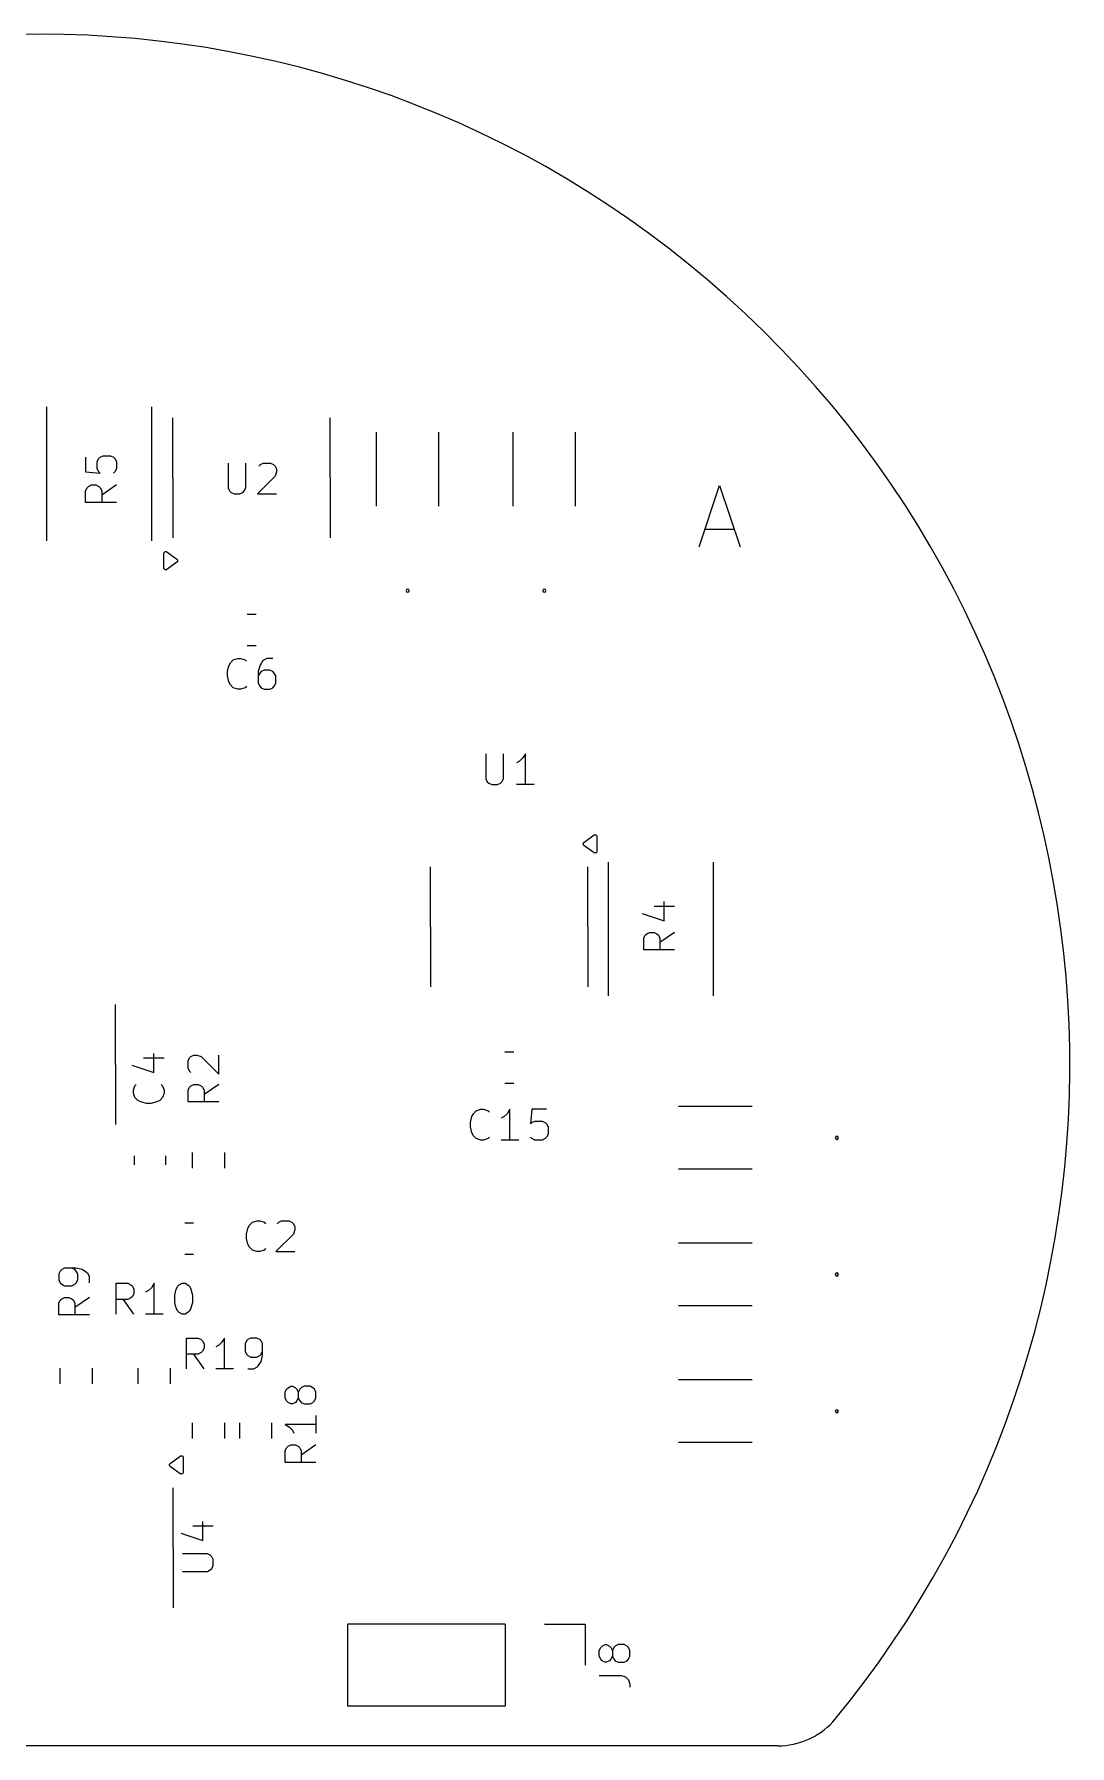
# Model space of a CAD drawing. Extents: x 116 to 183, y -93.2 to -37.6.
# Drawn here: x 149.3 to 183, y -93.2 to -37.6 of the extents above; entities that cross this region are included whole.
import ezdxf

# ---------------------------------------------------------------- set-up
doc = ezdxf.new("R2010")
doc.units = 0
doc.layers.add('BLACK', color=7, linetype='CONTINUOUS')

msp = doc.modelspace()

# ---------------------------------------------------------------- linework, layer by layer
at = {"layer": 'BLACK', "linetype": 'CONTINUOUS'}
for p, q in [((149.674, -49.696186), (149.674, -54.050314)), ((153.094, -49.696186), (153.094, -54.050314)), ((153.79224, -52.00025), (153.79224, -50.05025)), ((158.91224, -52.00025), (158.91224, -50.05025)), ((160.41724, -52.92325), (160.41724, -50.52325)), ((162.44724, -52.92325), (162.44724, -50.52325)), ((164.86224, -52.92325), (164.86224, -50.52325)), ((166.89224, -52.92325), (166.89224, -50.52325)), ((150.950579, -51.331904), (150.950579, -51.808094)), ((151.331531, -51.474761), (151.37915, -51.379523)), ((151.331531, -51.712856), (151.331531, -51.474761)), ((151.37915, -51.808094), (151.331531, -51.712856)), ((151.37915, -51.379523), (151.426769, -51.331904)), ((151.426769, -51.331904), (151.522007, -51.284285)), ((151.522007, -51.284285), (151.760102, -51.284285)), ((151.760102, -51.284285), (151.85534, -51.331904)), ((151.85534, -51.331904), (151.90296, -51.379523)), ((151.90296, -51.379523), (151.950579, -51.474761)), ((151.950579, -51.712856), (151.90296, -51.808094)), ((151.950579, -51.474761), (151.950579, -51.712856)), ((155.590335, -51.524819), (155.590335, -52.334342)), ((156.161763, -52.334342), (156.161763, -51.524819)), ((156.590335, -51.620057), (156.637954, -51.572438)), ((156.637954, -51.572438), (156.733192, -51.524819)), ((156.733192, -51.524819), (156.971287, -51.524819)), ((156.971287, -51.524819), (157.066525, -51.572438)), ((157.066525, -51.572438), (157.114144, -51.620057)), ((157.114144, -51.620057), (157.161763, -51.715295)), ((157.161763, -51.715295), (157.161763, -51.810533)), ((150.950579, -51.808094), (151.426769, -51.855713)), ((150.998198, -52.331904), (151.045817, -52.284285)), ((151.045817, -52.284285), (151.141055, -52.236666)), ((151.141055, -52.236666), (151.283912, -52.236666)), ((151.283912, -52.236666), (151.37915, -52.284285)), ((151.426769, -51.855713), (151.37915, -51.808094)), ((151.37915, -52.284285), (151.426769, -52.331904)), ((151.950579, -52.236666), (151.474388, -52.569999)), ((151.90296, -51.808094), (151.85534, -51.855713)), ((153.79224, -52.00025), (153.79224, -53.95025)), ((157.114144, -51.95339), (156.542716, -52.524819)), ((157.161763, -51.810533), (157.114144, -51.95339)), ((158.91224, -52.00025), (158.91224, -53.95025)), ((170.910333, -54.249638), (171.576999, -52.249638)), ((171.576999, -52.249638), (172.243666, -54.249638)), ((150.950579, -52.427142), (150.998198, -52.331904)), ((150.950579, -52.808094), (150.950579, -52.427142)), ((151.950579, -52.808094), (150.950579, -52.808094)), ((151.426769, -52.331904), (151.474388, -52.427142)), ((151.474388, -52.427142), (151.474388, -52.808094)), ((155.590335, -52.334342), (155.637954, -52.42958)), ((155.637954, -52.42958), (155.685573, -52.4772)), ((155.685573, -52.4772), (155.780811, -52.524819)), ((155.780811, -52.524819), (155.971287, -52.524819)), ((155.971287, -52.524819), (156.066525, -52.4772)), ((156.066525, -52.4772), (156.114144, -52.42958)), ((156.114144, -52.42958), (156.161763, -52.334342)), ((156.542716, -52.524819), (157.161763, -52.524819)), ((171.100809, -53.678209), (172.05319, -53.678209)), ((153.49724, -54.46025), (153.499402, -54.449375)), ((153.49724, -54.94025), (153.49724, -54.46025)), ((153.498904, -54.446215), (153.500456, -54.44408)), ((153.499402, -54.449375), (153.498904, -54.446215)), ((153.500456, -54.44408), (153.501807, -54.437289)), ((153.501807, -54.437289), (153.514964, -54.424131)), ((153.514964, -54.424131), (153.525914, -54.409076)), ((153.525914, -54.409076), (153.530789, -54.408306)), ((153.530789, -54.408306), (153.534279, -54.404817)), ((153.534279, -54.404817), (153.552889, -54.404817)), ((153.552889, -54.404817), (153.571275, -54.401914)), ((153.571275, -54.401914), (153.577564, -54.404817)), ((153.577564, -54.404817), (153.580201, -54.404817)), ((153.580201, -54.404817), (153.582462, -54.407078)), ((153.582462, -54.407078), (153.59253, -54.411726)), ((153.59253, -54.411726), (153.92253, -54.651726)), ((153.499402, -54.951124), (153.49724, -54.94025)), ((153.498904, -54.954285), (153.499402, -54.951124)), ((153.500456, -54.956419), (153.498904, -54.954285)), ((153.501807, -54.963211), (153.500456, -54.956419)), ((153.514964, -54.976368), (153.501807, -54.963211)), ((153.525914, -54.991424), (153.514964, -54.976368)), ((153.530789, -54.992193), (153.525914, -54.991424)), ((153.534279, -54.995683), (153.530789, -54.992193)), ((153.552889, -54.995683), (153.534279, -54.995683)), ((153.571275, -54.998586), (153.552889, -54.995683)), ((153.577564, -54.995683), (153.571275, -54.998586)), ((153.580201, -54.995683), (153.577564, -54.995683)), ((153.582462, -54.993421), (153.580201, -54.995683)), ((153.59253, -54.988774), (153.582462, -54.993421)), ((153.92253, -54.748774), (153.59253, -54.988774)), ((153.92253, -54.651726), (153.938413, -54.668924)), ((153.938413, -54.731576), (153.92253, -54.748774)), ((153.938413, -54.668924), (153.939914, -54.67843)), ((153.939914, -54.722069), (153.938413, -54.731576)), ((153.939914, -54.67843), (153.945576, -54.686215)), ((153.945576, -54.714285), (153.939914, -54.722069)), ((153.945576, -54.686215), (153.943359, -54.70025)), ((153.943359, -54.70025), (153.945576, -54.714285)), ((156.498507, -56.44325), (156.205973, -56.44325)), ((155.757002, -57.922438), (155.899859, -57.874819)), ((155.899859, -57.874819), (155.995097, -57.874819)), ((155.995097, -57.874819), (156.137954, -57.922438)), ((156.498507, -57.46325), (156.205973, -57.46325)), ((156.85224, -57.874819), (156.757002, -57.922438)), ((157.042716, -57.874819), (156.85224, -57.874819)), ((155.566526, -58.30339), (155.614145, -58.112914)), ((155.566526, -58.446247), (155.566526, -58.30339)), ((155.614145, -58.112914), (155.661764, -58.017676)), ((155.661764, -58.017676), (155.757002, -57.922438)), ((156.137954, -57.922438), (156.185573, -57.970057)), ((156.614145, -58.112914), (156.566526, -58.30339)), ((156.566526, -58.30339), (156.566526, -58.684342)), ((156.614145, -58.351009), (156.566526, -58.446247)), ((156.709383, -57.970057), (156.614145, -58.112914)), ((156.661764, -58.30339), (156.614145, -58.351009)), ((156.757002, -58.255771), (156.661764, -58.30339)), ((156.757002, -57.922438), (156.709383, -57.970057)), ((156.947478, -58.255771), (156.757002, -58.255771)), ((157.042716, -58.30339), (156.947478, -58.255771)), ((157.090335, -58.351009), (157.042716, -58.30339)), ((157.137954, -58.446247), (157.090335, -58.351009)), ((155.614145, -58.636723), (155.566526, -58.446247)), ((155.661764, -58.731961), (155.614145, -58.636723)), ((155.757002, -58.8272), (155.661764, -58.731961)), ((155.899859, -58.874819), (155.757002, -58.8272)), ((155.995097, -58.874819), (155.899859, -58.874819)), ((156.137954, -58.8272), (155.995097, -58.874819)), ((156.185573, -58.77958), (156.137954, -58.8272)), ((156.566526, -58.684342), (156.614145, -58.77958)), ((156.614145, -58.77958), (156.661764, -58.8272)), ((156.661764, -58.8272), (156.757002, -58.874819)), ((156.757002, -58.874819), (156.947478, -58.874819)), ((156.947478, -58.874819), (157.042716, -58.8272)), ((157.042716, -58.8272), (157.090335, -58.77958)), ((157.090335, -58.77958), (157.137954, -58.684342)), ((157.137954, -58.684342), (157.137954, -58.446247)), ((163.972335, -60.980069), (163.972335, -61.789592)), ((164.543763, -61.789592), (164.543763, -60.980069)), ((165.162811, -61.122926), (165.067573, -61.218164)), ((165.258049, -60.980069), (165.162811, -61.122926)), ((165.258049, -61.980069), (165.258049, -60.980069)), ((165.067573, -61.218164), (164.972335, -61.265783)), ((163.972335, -61.789592), (164.019954, -61.88483)), ((164.019954, -61.88483), (164.067573, -61.93245)), ((164.067573, -61.93245), (164.162811, -61.980069)), ((164.162811, -61.980069), (164.353287, -61.980069)), ((164.353287, -61.980069), (164.448525, -61.93245)), ((164.448525, -61.93245), (164.496144, -61.88483)), ((164.496144, -61.88483), (164.543763, -61.789592)), ((165.543763, -61.980069), (164.972335, -61.980069)), ((167.140904, -63.891215), (167.146564, -63.883431)), ((167.143119, -63.90525), (167.140904, -63.891215)), ((167.140904, -63.919285), (167.143119, -63.90525)), ((167.146564, -63.927068), (167.140904, -63.919285)), ((167.146564, -63.883431), (167.148066, -63.873924)), ((167.148066, -63.936576), (167.146564, -63.927068)), ((167.148066, -63.873924), (167.16395, -63.856726)), ((167.16395, -63.953774), (167.148066, -63.936576)), ((167.16395, -63.856726), (167.49395, -63.616726)), ((167.49395, -64.193774), (167.16395, -63.953774)), ((167.49395, -63.616726), (167.504017, -63.612078)), ((167.504017, -63.612078), (167.506279, -63.609817)), ((167.506279, -63.609817), (167.508916, -63.609817)), ((167.508916, -63.609817), (167.515205, -63.606914)), ((167.515205, -63.606914), (167.533589, -63.609817)), ((167.533589, -63.609817), (167.552201, -63.609817)), ((167.552201, -63.609817), (167.555691, -63.613307)), ((167.555691, -63.613307), (167.560566, -63.614077)), ((167.560566, -63.614077), (167.571513, -63.629129)), ((167.571513, -63.629129), (167.584673, -63.642289)), ((167.584673, -63.642289), (167.586023, -63.64908)), ((167.586023, -63.64908), (167.587576, -63.651215)), ((167.587576, -63.651215), (167.587076, -63.654375)), ((167.587076, -63.654375), (167.58924, -63.66525)), ((167.58924, -63.66525), (167.58924, -64.14525)), ((167.504017, -64.198421), (167.49395, -64.193774)), ((167.506279, -64.200683), (167.504017, -64.198421)), ((167.508916, -64.200683), (167.506279, -64.200683)), ((167.515205, -64.203586), (167.508916, -64.200683)), ((167.533589, -64.200683), (167.515205, -64.203586)), ((167.552201, -64.200683), (167.533589, -64.200683)), ((167.555691, -64.197192), (167.552201, -64.200683)), ((167.560566, -64.196423), (167.555691, -64.197192)), ((167.571513, -64.18137), (167.560566, -64.196423)), ((167.584673, -64.168211), (167.571513, -64.18137)), ((167.586023, -64.161419), (167.584673, -64.168211)), ((167.587576, -64.159285), (167.586023, -64.161419)), ((167.58924, -64.14525), (167.587076, -64.156124)), ((167.587076, -64.156124), (167.587576, -64.159285)), ((167.962, -68.852064), (167.962, -64.497936)), ((171.382, -68.852064), (171.382, -64.497936)), ((162.17424, -66.60525), (162.17424, -64.65525)), ((167.29424, -66.60525), (167.29424, -64.65525)), ((169.06396, -66.165368), (169.778245, -66.403463)), ((169.444912, -65.927273), (170.111579, -65.927273)), ((169.778245, -66.403463), (169.778245, -65.784416)), ((162.17424, -66.60525), (162.17424, -68.55525)), ((167.29424, -66.60525), (167.29424, -68.55525)), ((169.111579, -66.974892), (169.159198, -66.879654)), ((169.111579, -67.355844), (169.111579, -66.974892)), ((169.159198, -66.879654), (169.206817, -66.832035)), ((169.206817, -66.832035), (169.302055, -66.784416)), ((169.302055, -66.784416), (169.444912, -66.784416)), ((169.444912, -66.784416), (169.54015, -66.832035)), ((169.54015, -66.832035), (169.587769, -66.879654)), ((169.587769, -66.879654), (169.635388, -66.974892)), ((170.111579, -66.784416), (169.635388, -67.117749)), ((169.635388, -66.974892), (169.635388, -67.355844)), ((170.111579, -67.355844), (169.111579, -67.355844)), ((151.926952, -71.076039), (151.926952, -69.126039)), ((164.587973, -70.66725), (164.880507, -70.66725)), ((151.926952, -71.076039), (151.926952, -73.026039)), ((152.45744, -71.105868), (153.171725, -71.343963)), ((152.838392, -70.867773), (153.505059, -70.867773)), ((153.171725, -71.343963), (153.171725, -70.724916)), ((154.283059, -70.963011), (154.330678, -70.867773)), ((154.283059, -71.201106), (154.283059, -70.963011)), ((154.330678, -71.296344), (154.283059, -71.201106)), ((154.330678, -70.867773), (154.378297, -70.820154)), ((154.378297, -70.820154), (154.473535, -70.772535)), ((154.473535, -70.772535), (154.568773, -70.772535)), ((154.568773, -70.772535), (154.71163, -70.820154)), ((154.71163, -70.820154), (155.283059, -71.391582)), ((155.283059, -71.391582), (155.283059, -70.772535)), ((152.505059, -71.915392), (152.552678, -71.772535)), ((152.552678, -71.772535), (152.600297, -71.724916)), ((153.40982, -71.724916), (153.45744, -71.772535)), ((153.45744, -71.772535), (153.505059, -71.915392)), ((154.378297, -71.343963), (154.330678, -71.296344)), ((154.330678, -71.820154), (154.378297, -71.772535)), ((154.378297, -71.772535), (154.473535, -71.724916)), ((154.473535, -71.724916), (154.616392, -71.724916)), ((154.616392, -71.724916), (154.71163, -71.772535)), ((154.71163, -71.772535), (154.759249, -71.820154)), ((155.283059, -71.724916), (154.806868, -72.058249)), ((164.587973, -71.68725), (164.880507, -71.68725)), ((152.505059, -72.01063), (152.505059, -71.915392)), ((152.552678, -72.153487), (152.505059, -72.01063)), ((152.647916, -72.248725), (152.552678, -72.153487)), ((152.743154, -72.296344), (152.647916, -72.248725)), ((152.93363, -72.343963), (152.743154, -72.296344)), ((153.076487, -72.343963), (152.93363, -72.343963)), ((153.266963, -72.296344), (153.076487, -72.343963)), ((153.362201, -72.248725), (153.266963, -72.296344)), ((153.45744, -72.153487), (153.362201, -72.248725)), ((153.505059, -72.01063), (153.45744, -72.153487)), ((153.505059, -71.915392), (153.505059, -72.01063)), ((154.283059, -71.915392), (154.330678, -71.820154)), ((154.283059, -72.296344), (154.283059, -71.915392)), ((155.283059, -72.296344), (154.283059, -72.296344)), ((154.759249, -71.820154), (154.806868, -71.915392)), ((154.806868, -71.915392), (154.806868, -72.296344)), ((163.472335, -72.96564), (163.519954, -72.775164)), ((163.519954, -72.775164), (163.567573, -72.679926)), ((163.567573, -72.679926), (163.662811, -72.584688)), ((163.662811, -72.584688), (163.805668, -72.537069)), ((163.805668, -72.537069), (163.900906, -72.537069)), ((163.900906, -72.537069), (164.043763, -72.584688)), ((164.043763, -72.584688), (164.091382, -72.632307)), ((164.567573, -72.775164), (164.472335, -72.822783)), ((164.662811, -72.679926), (164.567573, -72.775164)), ((164.758049, -72.537069), (164.662811, -72.679926)), ((164.758049, -73.537069), (164.758049, -72.537069)), ((165.472335, -72.537069), (165.424716, -73.013259)), ((165.948525, -72.537069), (165.472335, -72.537069)), ((172.64224, -72.44825), (170.24224, -72.44825)), ((163.472335, -73.108497), (163.472335, -72.96564)), ((163.519954, -73.298973), (163.472335, -73.108497)), ((163.567573, -73.394211), (163.519954, -73.298973)), ((163.662811, -73.48945), (163.567573, -73.394211)), ((164.091382, -73.44183), (164.043763, -73.48945)), ((165.424716, -73.013259), (165.472335, -72.96564)), ((165.472335, -73.48945), (165.424716, -73.44183)), ((165.472335, -72.96564), (165.567573, -72.918021)), ((165.567573, -72.918021), (165.805668, -72.918021)), ((165.805668, -72.918021), (165.900906, -72.96564)), ((165.900906, -72.96564), (165.948525, -73.013259)), ((165.948525, -73.44183), (165.900906, -73.48945)), ((165.948525, -73.013259), (165.996144, -73.108497)), ((165.996144, -73.346592), (165.948525, -73.44183)), ((165.996144, -73.108497), (165.996144, -73.346592)), ((154.43274, -74.453474), (154.43274, -73.944026)), ((155.47774, -74.453474), (155.47774, -73.944026)), ((163.805668, -73.537069), (163.662811, -73.48945)), ((163.900906, -73.537069), (163.805668, -73.537069)), ((164.043763, -73.48945), (163.900906, -73.537069)), ((165.043763, -73.537069), (164.472335, -73.537069)), ((165.567573, -73.537069), (165.472335, -73.48945)), ((165.805668, -73.537069), (165.567573, -73.537069)), ((165.900906, -73.48945), (165.805668, -73.537069)), ((152.54024, -74.345017), (152.54024, -74.052483)), ((153.56024, -74.345017), (153.56024, -74.052483)), ((172.64224, -74.47825), (170.24224, -74.47825)), ((154.173973, -76.22875), (154.466507, -76.22875)), ((156.281524, -76.305676), (156.376762, -76.210438)), ((156.376762, -76.210438), (156.519619, -76.162819)), ((156.519619, -76.162819), (156.614857, -76.162819)), ((156.614857, -76.162819), (156.757714, -76.210438)), ((156.757714, -76.210438), (156.805333, -76.258057)), ((157.186286, -76.258057), (157.233905, -76.210438)), ((157.233905, -76.210438), (157.329143, -76.162819)), ((157.329143, -76.162819), (157.567238, -76.162819)), ((157.567238, -76.162819), (157.662476, -76.210438)), ((157.662476, -76.210438), (157.710095, -76.258057)), ((156.186286, -76.59139), (156.233905, -76.400914)), ((156.186286, -76.734247), (156.186286, -76.59139)), ((156.233905, -76.924723), (156.186286, -76.734247)), ((156.233905, -76.400914), (156.281524, -76.305676)), ((157.710095, -76.59139), (157.138667, -77.162819)), ((157.710095, -76.258057), (157.757714, -76.353295)), ((157.757714, -76.448533), (157.710095, -76.59139)), ((157.757714, -76.353295), (157.757714, -76.448533)), ((154.173973, -77.24875), (154.466507, -77.24875)), ((156.281524, -77.019961), (156.233905, -76.924723)), ((156.376762, -77.1152), (156.281524, -77.019961)), ((156.519619, -77.162819), (156.376762, -77.1152)), ((156.614857, -77.162819), (156.519619, -77.162819)), ((156.757714, -77.1152), (156.614857, -77.162819)), ((156.805333, -77.06758), (156.757714, -77.1152)), ((157.138667, -77.162819), (157.757714, -77.162819)), ((172.64224, -76.89325), (170.24224, -76.89325)), ((150.124438, -77.795523), (150.076819, -77.890761)), ((150.076819, -77.890761), (150.076819, -78.081237)), ((150.172057, -77.747904), (150.124438, -77.795523)), ((150.267295, -77.700285), (150.172057, -77.747904)), ((150.648247, -77.700285), (150.267295, -77.700285)), ((150.600628, -77.747904), (150.50539, -77.700285)), ((150.648247, -77.795523), (150.600628, -77.747904)), ((150.838723, -77.747904), (150.648247, -77.700285)), ((150.695866, -77.890761), (150.648247, -77.795523)), ((150.695866, -78.081237), (150.695866, -77.890761)), ((150.98158, -77.843142), (150.838723, -77.747904)), ((151.0292, -77.890761), (150.98158, -77.843142)), ((151.076819, -77.985999), (151.0292, -77.890761)), ((150.076819, -78.081237), (150.124438, -78.176475)), ((150.124438, -78.176475), (150.172057, -78.224094)), ((150.172057, -78.224094), (150.267295, -78.271713)), ((150.267295, -78.271713), (150.50539, -78.271713)), ((150.50539, -78.271713), (150.600628, -78.224094)), ((150.600628, -78.224094), (150.648247, -78.176475)), ((150.648247, -78.176475), (150.695866, -78.081237)), ((151.076819, -78.176475), (151.076819, -77.985999)), ((151.947714, -79.194819), (151.947714, -78.194819)), ((151.947714, -78.194819), (152.328666, -78.194819)), ((152.328666, -78.194819), (152.423904, -78.242438)), ((152.423904, -78.242438), (152.471523, -78.290057)), ((152.471523, -78.290057), (152.519142, -78.385295)), ((152.519142, -78.385295), (152.519142, -78.528152)), ((152.995333, -78.432914), (152.900095, -78.480533)), ((153.090571, -78.337676), (152.995333, -78.432914)), ((153.185809, -78.194819), (153.090571, -78.337676)), ((153.185809, -79.194819), (153.185809, -78.194819)), ((153.852476, -78.575771), (153.900095, -78.385295)), ((153.900095, -78.385295), (153.947714, -78.290057)), ((153.947714, -78.290057), (153.995333, -78.242438)), ((153.995333, -78.242438), (154.090571, -78.194819)), ((154.090571, -78.194819), (154.185809, -78.194819)), ((154.185809, -78.194819), (154.281047, -78.242438)), ((154.281047, -78.242438), (154.328666, -78.290057)), ((154.328666, -78.290057), (154.376285, -78.385295)), ((154.376285, -78.385295), (154.423904, -78.575771)), ((150.076819, -78.843142), (150.124438, -78.747904)), ((150.076819, -79.224094), (150.076819, -78.843142)), ((150.124438, -78.747904), (150.172057, -78.700285)), ((150.172057, -78.700285), (150.267295, -78.652666)), ((150.267295, -78.652666), (150.410152, -78.652666)), ((150.410152, -78.652666), (150.50539, -78.700285)), ((150.50539, -78.700285), (150.553009, -78.747904)), ((150.553009, -78.747904), (150.600628, -78.843142)), ((151.076819, -78.652666), (150.600628, -78.985999)), ((150.600628, -78.843142), (150.600628, -79.224094)), ((152.328666, -78.718628), (151.947714, -78.718628)), ((152.519142, -79.194819), (152.185809, -78.718628)), ((152.423904, -78.671009), (152.328666, -78.718628)), ((152.471523, -78.62339), (152.423904, -78.671009)), ((152.519142, -78.528152), (152.471523, -78.62339)), ((153.852476, -78.813866), (153.852476, -78.575771)), ((153.900095, -79.004342), (153.852476, -78.813866)), ((153.947714, -79.09958), (153.900095, -79.004342)), ((154.376285, -79.004342), (154.328666, -79.09958)), ((154.423904, -78.813866), (154.376285, -79.004342)), ((154.423904, -78.575771), (154.423904, -78.813866)), ((172.64224, -78.92325), (170.24224, -78.92325)), ((151.076819, -79.224094), (150.076819, -79.224094)), ((153.471523, -79.194819), (152.900095, -79.194819)), ((153.995333, -79.1472), (153.947714, -79.09958)), ((154.090571, -79.194819), (153.995333, -79.1472)), ((154.185809, -79.194819), (154.090571, -79.194819)), ((154.281047, -79.1472), (154.185809, -79.194819)), ((154.328666, -79.09958), (154.281047, -79.1472)), ((154.233714, -80.972819), (154.233714, -79.972819)), ((154.233714, -79.972819), (154.614666, -79.972819)), ((154.614666, -79.972819), (154.709904, -80.020438)), ((154.709904, -80.020438), (154.757523, -80.068057)), ((154.757523, -80.068057), (154.805142, -80.163295)), ((155.376571, -80.115676), (155.281333, -80.210914)), ((155.471809, -79.972819), (155.376571, -80.115676)), ((155.471809, -80.972819), (155.471809, -79.972819)), ((156.186095, -80.068057), (156.138476, -80.163295)), ((156.233714, -80.020438), (156.186095, -80.068057)), ((156.328952, -79.972819), (156.233714, -80.020438)), ((156.519428, -79.972819), (156.328952, -79.972819)), ((156.614666, -80.020438), (156.519428, -79.972819)), ((156.662285, -80.068057), (156.614666, -80.020438)), ((156.709904, -80.163295), (156.662285, -80.068057)), ((154.614666, -80.496628), (154.233714, -80.496628)), ((154.805142, -80.972819), (154.471809, -80.496628)), ((154.709904, -80.449009), (154.614666, -80.496628)), ((154.757523, -80.40139), (154.709904, -80.449009)), ((154.805142, -80.306152), (154.757523, -80.40139)), ((154.805142, -80.163295), (154.805142, -80.306152)), ((155.281333, -80.210914), (155.186095, -80.258533)), ((156.138476, -80.163295), (156.138476, -80.40139)), ((156.138476, -80.40139), (156.186095, -80.496628)), ((156.186095, -80.496628), (156.233714, -80.544247)), ((156.233714, -80.544247), (156.328952, -80.591866)), ((156.328952, -80.591866), (156.519428, -80.591866)), ((156.519428, -80.591866), (156.614666, -80.544247)), ((156.614666, -80.544247), (156.662285, -80.496628)), ((156.662285, -80.496628), (156.709904, -80.40139)), ((156.662285, -80.734723), (156.709904, -80.544247)), ((156.709904, -80.544247), (156.709904, -80.163295)), ((150.11474, -80.955526), (150.11474, -81.464974)), ((151.15974, -80.955526), (151.15974, -81.464974)), ((152.65474, -80.955526), (152.65474, -81.464974)), ((153.69974, -80.955526), (153.69974, -81.464974)), ((155.757523, -80.972819), (155.186095, -80.972819)), ((156.233714, -80.972819), (156.42419, -80.972819)), ((156.42419, -80.972819), (156.519428, -80.9252)), ((156.519428, -80.9252), (156.567047, -80.87758)), ((156.567047, -80.87758), (156.662285, -80.734723)), ((157.442819, -81.732571), (157.490438, -81.637333)), ((157.442819, -81.923047), (157.442819, -81.732571)), ((157.490438, -81.637333), (157.538057, -81.589714)), ((157.538057, -81.589714), (157.633295, -81.542095)), ((157.633295, -81.542095), (157.680914, -81.542095)), ((157.680914, -81.542095), (157.776152, -81.589714)), ((157.776152, -81.589714), (157.823771, -81.637333)), ((157.823771, -81.637333), (157.87139, -81.732571)), ((157.919009, -81.637333), (157.87139, -81.732571)), ((157.87139, -81.732571), (157.87139, -81.923047)), ((157.966628, -81.589714), (157.919009, -81.637333)), ((158.061866, -81.542095), (157.966628, -81.589714)), ((158.252342, -81.542095), (158.061866, -81.542095)), ((158.34758, -81.589714), (158.252342, -81.542095)), ((158.3952, -81.637333), (158.34758, -81.589714)), ((158.442819, -81.732571), (158.3952, -81.637333)), ((158.442819, -81.923047), (158.442819, -81.732571)), ((172.64224, -81.33825), (170.24224, -81.33825)), ((157.490438, -82.018285), (157.442819, -81.923047)), ((157.538057, -82.065904), (157.490438, -82.018285)), ((157.633295, -82.113523), (157.538057, -82.065904)), ((157.680914, -82.113523), (157.633295, -82.113523)), ((157.776152, -82.065904), (157.680914, -82.113523)), ((157.823771, -82.018285), (157.776152, -82.065904)), ((157.87139, -81.923047), (157.823771, -82.018285)), ((157.87139, -81.923047), (157.919009, -82.018285)), ((157.919009, -82.018285), (157.966628, -82.065904)), ((157.966628, -82.065904), (158.061866, -82.113523)), ((158.061866, -82.113523), (158.252342, -82.113523)), ((158.252342, -82.113523), (158.34758, -82.065904)), ((158.34758, -82.065904), (158.3952, -82.018285)), ((158.3952, -82.018285), (158.442819, -81.923047)), ((154.43274, -83.242974), (154.43274, -82.733526)), ((155.47774, -83.242974), (155.47774, -82.733526)), ((155.95674, -82.733526), (155.95674, -83.242974)), ((157.00174, -82.733526), (157.00174, -83.242974)), ((158.442819, -82.78019), (157.442819, -82.78019)), ((157.442819, -82.78019), (157.585676, -82.875428)), ((157.585676, -82.875428), (157.680914, -82.970666)), ((158.442819, -82.494476), (158.442819, -83.065904)), ((157.538057, -83.494476), (157.633295, -83.446857)), ((157.633295, -83.446857), (157.776152, -83.446857)), ((157.680914, -82.970666), (157.728533, -83.065904)), ((157.776152, -83.446857), (157.87139, -83.494476)), ((158.442819, -83.446857), (157.966628, -83.78019)), ((172.64224, -83.36825), (170.24224, -83.36825)), ((153.70195, -84.049726), (154.03195, -83.809726)), ((154.03195, -83.809726), (154.042017, -83.805078)), ((154.042017, -83.805078), (154.044279, -83.802817)), ((154.044279, -83.802817), (154.046916, -83.802817)), ((154.046916, -83.802817), (154.053205, -83.799914)), ((154.053205, -83.799914), (154.071589, -83.802817)), ((154.071589, -83.802817), (154.090201, -83.802817)), ((154.090201, -83.802817), (154.093691, -83.806307)), ((154.093691, -83.806307), (154.098566, -83.807077)), ((154.098566, -83.807077), (154.109513, -83.822129)), ((154.109513, -83.822129), (154.122673, -83.835289)), ((154.122673, -83.835289), (154.124023, -83.84208)), ((154.124023, -83.84208), (154.125576, -83.844215)), ((154.125576, -83.844215), (154.125076, -83.847375)), ((154.125076, -83.847375), (154.12724, -83.85825)), ((154.12724, -83.85825), (154.12724, -84.33825)), ((157.442819, -83.637333), (157.490438, -83.542095)), ((157.442819, -84.018285), (157.442819, -83.637333)), ((158.442819, -84.018285), (157.442819, -84.018285)), ((157.490438, -83.542095), (157.538057, -83.494476)), ((157.87139, -83.494476), (157.919009, -83.542095)), ((157.919009, -83.542095), (157.966628, -83.637333)), ((157.966628, -83.637333), (157.966628, -84.018285)), ((153.678904, -84.084215), (153.684564, -84.076431)), ((153.681119, -84.09825), (153.678904, -84.084215)), ((153.678904, -84.112285), (153.681119, -84.09825)), ((153.684564, -84.120068), (153.678904, -84.112285)), ((153.684564, -84.076431), (153.686066, -84.066924)), ((153.686066, -84.129576), (153.684564, -84.120068)), ((153.686066, -84.066924), (153.70195, -84.049726)), ((153.70195, -84.146774), (153.686066, -84.129576)), ((154.03195, -84.386774), (153.70195, -84.146774)), ((154.042017, -84.391421), (154.03195, -84.386774)), ((154.044279, -84.393683), (154.042017, -84.391421)), ((154.046916, -84.393683), (154.044279, -84.393683)), ((154.053205, -84.396586), (154.046916, -84.393683)), ((154.071589, -84.393683), (154.053205, -84.396586)), ((154.090201, -84.393683), (154.071589, -84.393683)), ((154.093691, -84.390192), (154.090201, -84.393683)), ((154.098566, -84.389423), (154.093691, -84.390192)), ((154.109513, -84.37437), (154.098566, -84.389423)), ((154.122673, -84.361211), (154.109513, -84.37437)), ((154.124023, -84.354419), (154.122673, -84.361211)), ((154.125576, -84.352285), (154.124023, -84.354419)), ((154.12724, -84.33825), (154.125076, -84.349124)), ((154.125076, -84.349124), (154.125576, -84.352285)), ((153.80224, -86.79825), (153.80224, -84.84825)), ((154.435392, -86.083964), (155.102059, -86.083964)), ((154.768725, -86.560154), (154.768725, -85.941107)), ((153.80224, -86.79825), (153.80224, -88.74825)), ((154.05444, -86.322059), (154.768725, -86.560154)), ((154.911582, -86.988726), (154.102059, -86.988726)), ((155.00682, -87.036345), (154.911582, -86.988726)), ((155.05444, -87.083964), (155.00682, -87.036345)), ((155.102059, -87.179202), (155.05444, -87.083964)), ((155.05444, -87.464916), (155.102059, -87.369678)), ((155.102059, -87.369678), (155.102059, -87.179202)), ((154.102059, -87.560154), (154.911582, -87.560154)), ((154.911582, -87.560154), (155.00682, -87.512535)), ((155.00682, -87.512535), (155.05444, -87.464916)), ((159.46724, -89.27825), (159.46724, -91.93825)), ((164.60724, -89.27825), (159.46724, -89.27825)), ((164.60724, -89.27825), (164.60724, -91.93825)), ((165.87724, -89.27825), (167.20724, -89.27825)), ((167.20724, -89.27825), (167.20724, -90.60825)), ((167.662059, -90.132059), (167.709678, -90.036821)), ((167.662059, -90.322535), (167.662059, -90.132059)), ((167.709678, -90.036821), (167.757297, -89.989202)), ((167.757297, -89.989202), (167.852535, -89.941583)), ((167.852535, -89.941583), (167.900154, -89.941583)), ((167.900154, -89.941583), (167.995392, -89.989202)), ((167.995392, -89.989202), (168.043011, -90.036821)), ((168.043011, -90.036821), (168.09063, -90.132059)), ((168.138249, -90.036821), (168.09063, -90.132059)), ((168.09063, -90.132059), (168.09063, -90.322535)), ((168.185868, -89.989202), (168.138249, -90.036821)), ((168.281106, -89.941583), (168.185868, -89.989202)), ((168.471582, -89.941583), (168.281106, -89.941583)), ((168.56682, -89.989202), (168.471582, -89.941583)), ((168.61444, -90.036821), (168.56682, -89.989202)), ((168.662059, -90.132059), (168.61444, -90.036821)), ((168.662059, -90.322535), (168.662059, -90.132059)), ((167.709678, -90.417773), (167.662059, -90.322535)), ((167.757297, -90.465392), (167.709678, -90.417773)), ((167.852535, -90.513011), (167.757297, -90.465392)), ((167.900154, -90.513011), (167.852535, -90.513011)), ((167.995392, -90.465392), (167.900154, -90.513011)), ((168.043011, -90.417773), (167.995392, -90.465392)), ((168.09063, -90.322535), (168.043011, -90.417773)), ((168.09063, -90.322535), (168.138249, -90.417773)), ((168.138249, -90.417773), (168.185868, -90.465392)), ((168.185868, -90.465392), (168.281106, -90.513011)), ((168.281106, -90.513011), (168.471582, -90.513011)), ((168.471582, -90.513011), (168.56682, -90.465392)), ((168.56682, -90.465392), (168.61444, -90.417773)), ((168.61444, -90.417773), (168.662059, -90.322535)), ((167.662059, -90.941583), (168.376344, -90.941583)), ((168.376344, -90.941583), (168.519201, -90.989202)), ((168.519201, -90.989202), (168.61444, -91.08444)), ((168.61444, -91.08444), (168.662059, -91.227297)), ((168.662059, -91.227297), (168.662059, -91.322535)), ((164.60724, -91.93825), (159.46724, -91.93825)), ((173.482, -93.231331), (125.476, -93.231331))]:
    msp.add_line(p, q, dxfattribs=at)
at = {"layer": 'BLACK'}
for centre, radius, start, end in [((149.479, -71.074279), 33.493849, -399.6709423, -140.3290577), ((161.43224, -55.67325), 0.05, -270, -90), ((161.43224, -55.67325), 0.05, -90, 90), ((165.87724, -55.67325), 0.05, -270, -90), ((165.87724, -55.67325), 0.05, -90, 90), ((175.39224, -73.46325), 0.05, 0, 180), ((175.39224, -73.46325), 0.05, -180, 0), ((175.39224, -77.90825), 0.05, 0, 180), ((175.39224, -77.90825), 0.05, -180, 0), ((175.39224, -82.35325), 0.05, 0, 180), ((175.39224, -82.35325), 0.05, -180, 0), ((173.482, -90.805), 2.426332, -90, -42.8789036)]:
    msp.add_arc(centre, radius, start, end, dxfattribs=at)

doc.saveas('drawing.dxf')
